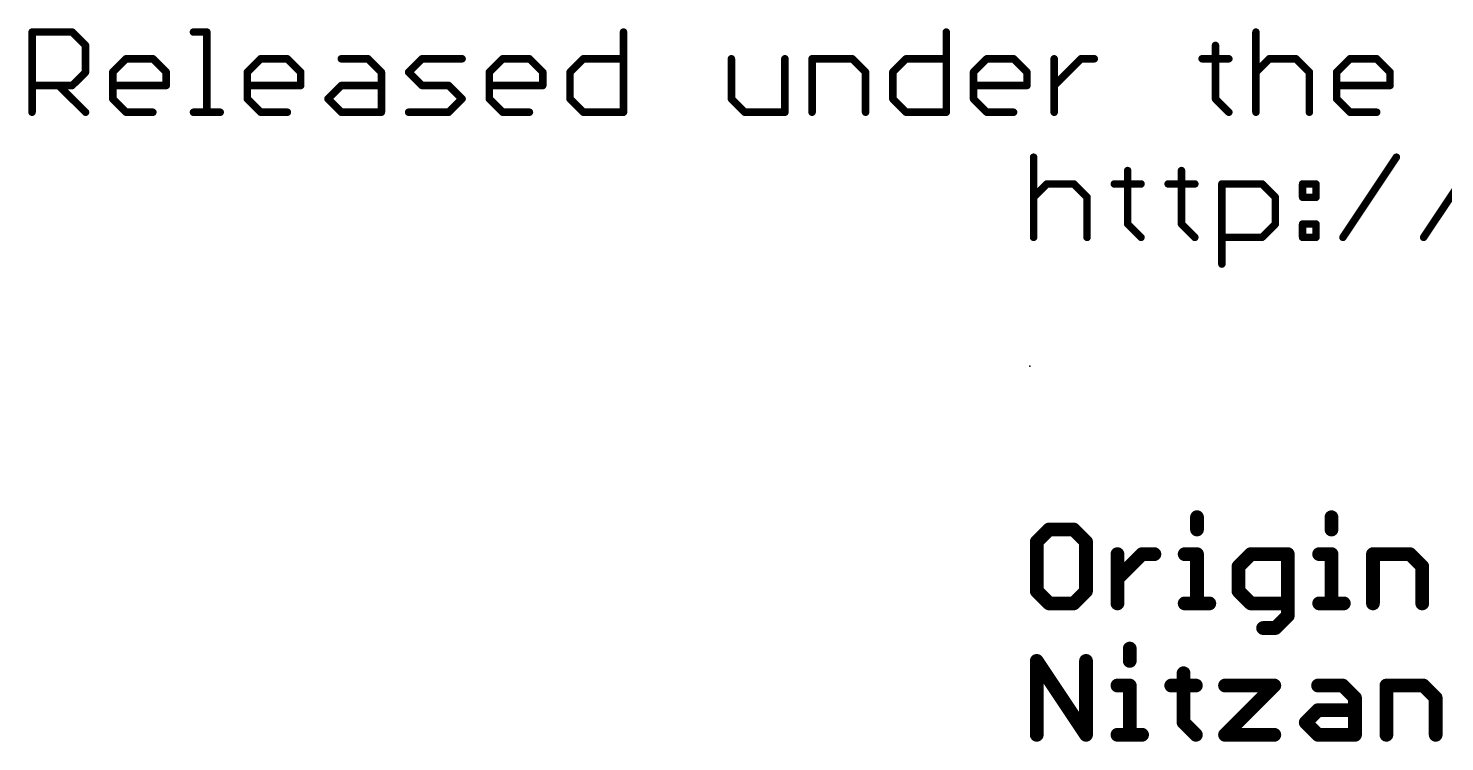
# Model space of a CAD drawing. Extents: x -98 to 45, y 0 to 29.
# Drawn here: x -97.79 to -69.05, y 13.97 to 28.45 of the extents above; entities that cross this region are included whole.
import ezdxf

# ---------------------------------------------------------------- set-up
doc = ezdxf.new("R2010")
doc.units = 0
doc.layers.add('23', color=53, linetype='CONTINUOUS')
doc.layers.add('27', color=253, linetype='CONTINUOUS')

msp = doc.modelspace()

# ---------------------------------------------------------------- linework, layer by layer
at = {"layer": '23'}
msp.add_point((-77.47, 21.59), dxfattribs=at)
at = {"layer": '27'}
for points, const_width in [([(-97.7138, 26.7462), (-97.7138, 28.3732)], 0.1524), ([(-97.7138, 28.3732), (-96.9003, 28.3732)], 0.1524), ([(-96.9003, 28.3732), (-96.6291, 28.102)], 0.1524), ([(-94.4395, 28.3732), (-94.1683, 28.3732)], 0.1524), ([(-94.1683, 28.3732), (-94.1683, 26.7462)], 0.1524), ([(-85.7148, 28.3732), (-85.7148, 26.7462)], 0.1524), ([(-79.1661, 28.3732), (-79.1661, 26.7462)], 0.1524), ([(-72.8836, 28.3732), (-72.8836, 26.7462)], 0.1524), ([(-96.6291, 28.102), (-96.6291, 27.5597)], 0.1524), ([(-73.7039, 28.102), (-73.7039, 27.0174)], 0.1524), ([(-96.0766, 27.5597), (-95.8055, 27.8309)], 0.1524), ([(-95.8055, 27.8309), (-95.2632, 27.8309)], 0.1524), ([(-95.2632, 27.8309), (-94.992, 27.5597)], 0.1524), ([(-93.3481, 27.5597), (-93.0769, 27.8309)], 0.1524), ([(-93.0769, 27.8309), (-92.5346, 27.8309)], 0.1524), ([(-92.5346, 27.8309), (-92.2634, 27.5597)], 0.1524), ([(-91.4397, 27.8309), (-90.8974, 27.8309)], 0.1524), ([(-90.8974, 27.8309), (-90.6262, 27.5597)], 0.1524), ([(-90.0737, 27.5597), (-89.8026, 27.8309)], 0.1524), ([(-89.8026, 27.8309), (-88.9891, 27.8309)], 0.1524), ([(-88.4366, 27.5597), (-88.1654, 27.8309)], 0.1524), ([(-88.1654, 27.8309), (-87.6231, 27.8309)], 0.1524), ([(-87.6231, 27.8309), (-87.3519, 27.5597)], 0.1524), ([(-86.7994, 27.5597), (-86.5283, 27.8309)], 0.1524), ([(-86.5283, 27.8309), (-85.7148, 27.8309)], 0.1524), ([(-83.5251, 27.8309), (-83.5251, 27.0174)], 0.1524), ([(-82.4405, 26.7462), (-82.4405, 27.8309)], 0.1524), ([(-81.888, 26.7462), (-81.888, 27.8309)], 0.1524), ([(-81.888, 27.8309), (-81.0745, 27.8309)], 0.1524), ([(-81.0745, 27.8309), (-80.8033, 27.5597)], 0.1524), ([(-80.2508, 27.5597), (-79.9796, 27.8309)], 0.1524), ([(-79.9796, 27.8309), (-79.1661, 27.8309)], 0.1524), ([(-78.6136, 27.5597), (-78.3425, 27.8309)], 0.1524), ([(-78.3425, 27.8309), (-77.8002, 27.8309)], 0.1524), ([(-77.8002, 27.8309), (-77.529, 27.5597)], 0.1524), ([(-76.9765, 26.7462), (-76.9765, 27.8309)], 0.1524), ([(-76.9765, 27.2885), (-76.4342, 27.8309)], 0.1524), ([(-76.4342, 27.8309), (-76.163, 27.8309)], 0.1524), ([(-73.975, 27.8309), (-73.4327, 27.8309)], 0.1524), ([(-72.8836, 27.5597), (-72.6124, 27.8309)], 0.1524), ([(-72.6124, 27.8309), (-72.0701, 27.8309)], 0.1524), ([(-72.0701, 27.8309), (-71.7989, 27.5597)], 0.1524), ([(-71.2464, 27.5597), (-70.9753, 27.8309)], 0.1524), ([(-70.9753, 27.8309), (-70.4329, 27.8309)], 0.1524), ([(-70.4329, 27.8309), (-70.1618, 27.5597)], 0.1524), ([(-96.6291, 27.5597), (-96.9003, 27.2885)], 0.1524), ([(-96.0766, 27.0174), (-96.0766, 27.5597)], 0.1524), ([(-94.992, 27.5597), (-94.992, 27.2885)], 0.1524), ([(-93.3481, 27.0174), (-93.3481, 27.5597)], 0.1524), ([(-92.2634, 27.5597), (-92.2634, 27.2885)], 0.1524), ([(-90.6262, 27.5597), (-90.6262, 26.7462)], 0.1524), ([(-89.8026, 27.2885), (-90.0737, 27.5597)], 0.1524), ([(-88.4366, 27.0174), (-88.4366, 27.5597)], 0.1524), ([(-87.3519, 27.5597), (-87.3519, 27.2885)], 0.1524), ([(-86.7994, 27.0174), (-86.7994, 27.5597)], 0.1524), ([(-80.8033, 27.5597), (-80.8033, 26.7462)], 0.1524), ([(-80.2508, 27.0174), (-80.2508, 27.5597)], 0.1524), ([(-78.6136, 27.0174), (-78.6136, 27.5597)], 0.1524), ([(-77.529, 27.5597), (-77.529, 27.2885)], 0.1524), ([(-71.7989, 27.5597), (-71.7989, 26.7462)], 0.1524), ([(-71.2464, 27.0174), (-71.2464, 27.5597)], 0.1524), ([(-70.1618, 27.5597), (-70.1618, 27.2885)], 0.1524), ([(-96.9003, 27.2885), (-97.7138, 27.2885)], 0.1524), ([(-97.1715, 27.2885), (-96.6291, 26.7462)], 0.1524), ([(-94.992, 27.2885), (-96.0766, 27.2885)], 0.1524), ([(-92.2634, 27.2885), (-93.3481, 27.2885)], 0.1524), ([(-91.7109, 27.0174), (-91.4397, 27.2885)], 0.1524), ([(-91.4397, 27.2885), (-90.6262, 27.2885)], 0.1524), ([(-89.2602, 27.2885), (-89.8026, 27.2885)], 0.1524), ([(-88.9891, 27.0174), (-89.2602, 27.2885)], 0.1524), ([(-87.3519, 27.2885), (-88.4366, 27.2885)], 0.1524), ([(-77.529, 27.2885), (-78.6136, 27.2885)], 0.1524), ([(-70.1618, 27.2885), (-71.2464, 27.2885)], 0.1524), ([(-95.8055, 26.7462), (-96.0766, 27.0174)], 0.1524), ([(-93.0769, 26.7462), (-93.3481, 27.0174)], 0.1524), ([(-91.4397, 26.7462), (-91.7109, 27.0174)], 0.1524), ([(-89.2602, 26.7462), (-88.9891, 27.0174)], 0.1524), ([(-88.1654, 26.7462), (-88.4366, 27.0174)], 0.1524), ([(-86.5283, 26.7462), (-86.7994, 27.0174)], 0.1524), ([(-83.5251, 27.0174), (-83.254, 26.7462)], 0.1524), ([(-79.9796, 26.7462), (-80.2508, 27.0174)], 0.1524), ([(-78.3425, 26.7462), (-78.6136, 27.0174)], 0.1524), ([(-73.7039, 27.0174), (-73.4327, 26.7462)], 0.1524), ([(-70.9753, 26.7462), (-71.2464, 27.0174)], 0.1524), ([(-95.2632, 26.7462), (-95.8055, 26.7462)], 0.1524), ([(-94.4395, 26.7462), (-93.8972, 26.7462)], 0.1524), ([(-92.5346, 26.7462), (-93.0769, 26.7462)], 0.1524), ([(-90.6262, 26.7462), (-91.4397, 26.7462)], 0.1524), ([(-90.0737, 26.7462), (-89.2602, 26.7462)], 0.1524), ([(-87.6231, 26.7462), (-88.1654, 26.7462)], 0.1524), ([(-85.7148, 26.7462), (-86.5283, 26.7462)], 0.1524), ([(-83.254, 26.7462), (-82.4405, 26.7462)], 0.1524), ([(-79.1661, 26.7462), (-79.9796, 26.7462)], 0.1524), ([(-77.8002, 26.7462), (-78.3425, 26.7462)], 0.1524), ([(-70.4329, 26.7462), (-70.9753, 26.7462)], 0.1524), ([(-77.3938, 25.8332), (-77.3938, 24.2062)], 0.1524), ([(-71.118, 24.2062), (-70.0334, 25.8332)], 0.1524), ([(-69.4809, 24.2062), (-68.3962, 25.8332)], 0.1524), ([(-75.4855, 25.562), (-75.4855, 24.4774)], 0.1524), ([(-74.394, 25.562), (-74.394, 24.4774)], 0.1524), ([(-77.3938, 25.0197), (-77.1226, 25.2909)], 0.1524), ([(-77.1226, 25.2909), (-76.5803, 25.2909)], 0.1524), ([(-76.5803, 25.2909), (-76.3091, 25.0197)], 0.1524), ([(-75.7566, 25.2909), (-75.2143, 25.2909)], 0.1524), ([(-74.6652, 25.2909), (-74.1229, 25.2909)], 0.1524), ([(-73.5738, 23.6639), (-73.5738, 25.2909)], 0.1524), ([(-73.5738, 25.2909), (-72.7603, 25.2909)], 0.1524), ([(-72.7603, 25.2909), (-72.4891, 25.0197)], 0.1524), ([(-71.9366, 25.2909), (-71.6655, 25.2909)], 0.1524), ([(-71.9366, 25.0197), (-71.9366, 25.2909)], 0.1524), ([(-71.6655, 25.2909), (-71.6655, 25.0197)], 0.1524), ([(-76.3091, 25.0197), (-76.3091, 24.2062)], 0.1524), ([(-72.4891, 25.0197), (-72.4891, 24.4774)], 0.1524), ([(-71.6655, 25.0197), (-71.9366, 25.0197)], 0.1524), ([(-75.4855, 24.4774), (-75.2143, 24.2062)], 0.1524), ([(-74.394, 24.4774), (-74.1229, 24.2062)], 0.1524), ([(-72.4891, 24.4774), (-72.7603, 24.2062)], 0.1524), ([(-71.9366, 24.4774), (-71.6655, 24.4774)], 0.1524), ([(-71.9366, 24.2062), (-71.9366, 24.4774)], 0.1524), ([(-71.6655, 24.4774), (-71.6655, 24.2062)], 0.1524), ([(-72.7603, 24.2062), (-73.5738, 24.2062)], 0.1524), ([(-71.6655, 24.2062), (-71.9366, 24.2062)], 0.1524), ([(-77.0803, 18.2766), (-77.3303, 18.0266)], 0.2794), ([(-76.5804, 18.2766), (-77.0803, 18.2766)], 0.2794), ([(-76.3304, 18.0266), (-76.5804, 18.2766)], 0.2794), ([(-74.0789, 18.5266), (-74.0789, 18.2766)], 0.2794), ([(-71.3503, 18.5266), (-71.3503, 18.2766)], 0.2794), ([(-77.3303, 18.0266), (-77.3303, 17.0267)], 0.2794), ([(-76.3304, 17.0267), (-76.3304, 18.0266)], 0.2794), ([(-75.6931, 16.7767), (-75.6931, 17.7766)], 0.2794), ([(-75.6931, 17.2767), (-75.1932, 17.7766)], 0.2794), ([(-75.1932, 17.7766), (-74.9432, 17.7766)], 0.2794), ([(-74.3288, 17.7766), (-74.0789, 17.7766)], 0.2794), ([(-74.0789, 17.7766), (-74.0789, 16.7767)], 0.2794), ([(-72.9874, 17.7766), (-73.2374, 17.5266)], 0.2794), ([(-72.2375, 17.7766), (-72.9874, 17.7766)], 0.2794), ([(-72.2375, 16.5267), (-72.2375, 17.7766)], 0.2794), ([(-71.6003, 17.7766), (-71.3503, 17.7766)], 0.2794), ([(-71.3503, 17.7766), (-71.3503, 16.7767)], 0.2794), ([(-70.5088, 16.7767), (-70.5088, 17.7766)], 0.2794), ([(-70.5088, 17.7766), (-69.7589, 17.7766)], 0.2794), ([(-69.7589, 17.7766), (-69.5089, 17.5266)], 0.2794), ([(-73.2374, 17.5266), (-73.2374, 17.0267)], 0.2794), ([(-69.5089, 17.5266), (-69.5089, 16.7767)], 0.2794), ([(-77.3303, 17.0267), (-77.0803, 16.7767)], 0.2794), ([(-76.5804, 16.7767), (-76.3304, 17.0267)], 0.2794), ([(-73.2374, 17.0267), (-72.9874, 16.7767)], 0.2794), ([(-77.0803, 16.7767), (-76.5804, 16.7767)], 0.2794), ([(-74.3288, 16.7767), (-73.8289, 16.7767)], 0.2794), ([(-72.9874, 16.7767), (-72.2375, 16.7767)], 0.2794), ([(-71.6003, 16.7767), (-71.1003, 16.7767)], 0.2794), ([(-72.7375, 16.2767), (-72.4875, 16.2767)], 0.2794), ([(-72.4875, 16.2767), (-72.2375, 16.5267)], 0.2794), ([(-75.4432, 15.8596), (-75.4432, 15.6096)], 0.2794), ([(-77.3303, 14.1097), (-77.3303, 15.6096)], 0.2794), ([(-77.3303, 15.6096), (-76.3304, 14.1097)], 0.2794), ([(-76.3304, 14.1097), (-76.3304, 15.6096)], 0.2794), ([(-75.6931, 15.1096), (-75.4432, 15.1096)], 0.2794), ([(-75.4432, 15.1096), (-75.4432, 14.1097)], 0.2794), ([(-74.6017, 15.1096), (-74.1017, 15.1096)], 0.2794), ([(-74.3517, 15.3596), (-74.3517, 14.3597)], 0.2794), ([(-73.5103, 15.1096), (-72.5104, 15.1096)], 0.2794), ([(-72.5104, 15.1096), (-73.5103, 14.1097)], 0.2794), ([(-71.6231, 15.1096), (-71.1232, 15.1096)], 0.2794), ([(-71.1232, 15.1096), (-70.8732, 14.8596)], 0.2794), ([(-70.236, 14.1097), (-70.236, 15.1096)], 0.2794), ([(-70.236, 15.1096), (-69.486, 15.1096)], 0.2794), ([(-69.486, 15.1096), (-69.236, 14.8596)], 0.2794), ([(-70.8732, 14.8596), (-70.8732, 14.1097)], 0.2794), ([(-69.236, 14.8596), (-69.236, 14.1097)], 0.2794), ([(-71.8731, 14.3597), (-71.6231, 14.6097)], 0.2794), ([(-71.6231, 14.6097), (-70.8732, 14.6097)], 0.2794), ([(-74.3517, 14.3597), (-74.1017, 14.1097)], 0.2794), ([(-71.6231, 14.1097), (-71.8731, 14.3597)], 0.2794), ([(-75.6931, 14.1097), (-75.1932, 14.1097)], 0.2794), ([(-73.5103, 14.1097), (-72.5104, 14.1097)], 0.2794), ([(-70.8732, 14.1097), (-71.6231, 14.1097)], 0.2794)]:
    msp.add_lwpolyline(points, dxfattribs=dict(at, const_width=const_width))
for points, const_width in [([(-97.6757, 28.3732, 1), (-97.7519, 28.3732)], 0.0762), ([(-97.7138, 28.4113, 1), (-97.7138, 28.3351)], 0.0762), ([(-96.8734, 28.4001, 1), (-96.9272, 28.3462)], 0.0762), ([(-96.9003, 28.3351, 1), (-96.9003, 28.4113)], 0.0762), ([(-94.4395, 28.4113, 1), (-94.4395, 28.3351)], 0.0762), ([(-94.1302, 28.3732, 1), (-94.2064, 28.3732)], 0.0762), ([(-94.1683, 28.3351, 1), (-94.1683, 28.4113)], 0.0762), ([(-85.6767, 28.3732, 1), (-85.7529, 28.3732)], 0.0762), ([(-79.128, 28.3732, 1), (-79.2042, 28.3732)], 0.0762), ([(-72.8455, 28.3732, 1), (-72.9217, 28.3732)], 0.0762), ([(-96.591, 28.102, 1), (-96.6672, 28.102)], 0.0762), ([(-96.6561, 28.0751, 1), (-96.6022, 28.129)], 0.0762), ([(-73.6658, 28.102, 1), (-73.742, 28.102)], 0.0762), ([(-95.8055, 27.869, 1), (-95.8055, 27.7928)], 0.0762), ([(-95.7785, 27.8039, 1), (-95.8324, 27.8578)], 0.0762), ([(-95.2362, 27.8578, 1), (-95.2901, 27.8039)], 0.0762), ([(-95.2632, 27.7928, 1), (-95.2632, 27.869)], 0.0762), ([(-93.0769, 27.869, 1), (-93.0769, 27.7928)], 0.0762), ([(-93.0499, 27.8039, 1), (-93.1038, 27.8578)], 0.0762), ([(-92.5076, 27.8578, 1), (-92.5615, 27.8039)], 0.0762), ([(-92.5346, 27.7928, 1), (-92.5346, 27.869)], 0.0762), ([(-91.4397, 27.869, 1), (-91.4397, 27.7928)], 0.0762), ([(-90.8705, 27.8578, 1), (-90.9243, 27.8039)], 0.0762), ([(-90.8974, 27.7928, 1), (-90.8974, 27.869)], 0.0762), ([(-89.8026, 27.869, 1), (-89.8026, 27.7928)], 0.0762), ([(-89.7756, 27.8039, 1), (-89.8295, 27.8578)], 0.0762), ([(-88.9891, 27.7928, 1), (-88.9891, 27.869)], 0.0762), ([(-88.1654, 27.869, 1), (-88.1654, 27.7928)], 0.0762), ([(-88.1385, 27.8039, 1), (-88.1924, 27.8578)], 0.0762), ([(-87.5961, 27.8578, 1), (-87.65, 27.8039)], 0.0762), ([(-87.6231, 27.7928, 1), (-87.6231, 27.869)], 0.0762), ([(-86.5283, 27.869, 1), (-86.5283, 27.7928)], 0.0762), ([(-86.5013, 27.8039, 1), (-86.5552, 27.8578)], 0.0762), ([(-85.7148, 27.7928, 1), (-85.7148, 27.869)], 0.0762), ([(-83.487, 27.8309, 1), (-83.5632, 27.8309)], 0.0762), ([(-82.4024, 27.8309, 1), (-82.4786, 27.8309)], 0.0762), ([(-81.8499, 27.8309, 1), (-81.9261, 27.8309)], 0.0762), ([(-81.888, 27.869, 1), (-81.888, 27.7928)], 0.0762), ([(-81.0475, 27.8578, 1), (-81.1014, 27.8039)], 0.0762), ([(-81.0745, 27.7928, 1), (-81.0745, 27.869)], 0.0762), ([(-79.9796, 27.869, 1), (-79.9796, 27.7928)], 0.0762), ([(-79.9527, 27.8039, 1), (-80.0066, 27.8578)], 0.0762), ([(-79.1661, 27.7928, 1), (-79.1661, 27.869)], 0.0762), ([(-78.3425, 27.869, 1), (-78.3425, 27.7928)], 0.0762), ([(-78.3155, 27.8039, 1), (-78.3694, 27.8578)], 0.0762), ([(-77.7732, 27.8578, 1), (-77.8271, 27.8039)], 0.0762), ([(-77.8002, 27.7928, 1), (-77.8002, 27.869)], 0.0762), ([(-76.9384, 27.8309, 1), (-77.0146, 27.8309)], 0.0762), ([(-76.4342, 27.869, 1), (-76.4342, 27.7928)], 0.0762), ([(-76.4072, 27.8039, 1), (-76.4611, 27.8578)], 0.0762), ([(-76.163, 27.7928, 1), (-76.163, 27.869)], 0.0762), ([(-73.975, 27.869, 1), (-73.975, 27.7928)], 0.0762), ([(-73.4327, 27.7928, 1), (-73.4327, 27.869)], 0.0762), ([(-72.6124, 27.869, 1), (-72.6124, 27.7928)], 0.0762), ([(-72.5855, 27.8039, 1), (-72.6394, 27.8578)], 0.0762), ([(-72.0432, 27.8578, 1), (-72.097, 27.8039)], 0.0762), ([(-72.0701, 27.7928, 1), (-72.0701, 27.869)], 0.0762), ([(-70.9753, 27.869, 1), (-70.9753, 27.7928)], 0.0762), ([(-70.9483, 27.8039, 1), (-71.0022, 27.8578)], 0.0762), ([(-70.406, 27.8578, 1), (-70.4599, 27.8039)], 0.0762), ([(-70.4329, 27.7928, 1), (-70.4329, 27.869)], 0.0762), ([(-96.6672, 27.5597, 1), (-96.591, 27.5597)], 0.0762), ([(-96.6022, 27.5328, 1), (-96.6561, 27.5866)], 0.0762), ([(-96.0385, 27.5597, 1), (-96.1147, 27.5597)], 0.0762), ([(-96.1036, 27.5866, 1), (-96.0497, 27.5328)], 0.0762), ([(-94.9539, 27.5597, 1), (-95.0301, 27.5597)], 0.0762), ([(-95.0189, 27.5328, 1), (-94.965, 27.5866)], 0.0762), ([(-93.31, 27.5597, 1), (-93.3862, 27.5597)], 0.0762), ([(-93.375, 27.5866, 1), (-93.3211, 27.5328)], 0.0762), ([(-92.2253, 27.5597, 1), (-92.3015, 27.5597)], 0.0762), ([(-92.2903, 27.5328, 1), (-92.2364, 27.5866)], 0.0762), ([(-90.5881, 27.5597, 1), (-90.6643, 27.5597)], 0.0762), ([(-90.6532, 27.5328, 1), (-90.5993, 27.5866)], 0.0762), ([(-90.0468, 27.5866, 1), (-90.1007, 27.5328)], 0.0762), ([(-90.1007, 27.5866, 1), (-90.0468, 27.5328)], 0.0762), ([(-88.3985, 27.5597, 1), (-88.4747, 27.5597)], 0.0762), ([(-88.4635, 27.5866, 1), (-88.4096, 27.5328)], 0.0762), ([(-87.3138, 27.5597, 1), (-87.39, 27.5597)], 0.0762), ([(-87.3789, 27.5328, 1), (-87.325, 27.5866)], 0.0762), ([(-86.7613, 27.5597, 1), (-86.8375, 27.5597)], 0.0762), ([(-86.8264, 27.5866, 1), (-86.7725, 27.5328)], 0.0762), ([(-80.7652, 27.5597, 1), (-80.8414, 27.5597)], 0.0762), ([(-80.8302, 27.5328, 1), (-80.7764, 27.5866)], 0.0762), ([(-80.2127, 27.5597, 1), (-80.2889, 27.5597)], 0.0762), ([(-80.2777, 27.5866, 1), (-80.2239, 27.5328)], 0.0762), ([(-78.5755, 27.5597, 1), (-78.6517, 27.5597)], 0.0762), ([(-78.6406, 27.5866, 1), (-78.5867, 27.5328)], 0.0762), ([(-77.4909, 27.5597, 1), (-77.5671, 27.5597)], 0.0762), ([(-77.5559, 27.5328, 1), (-77.502, 27.5866)], 0.0762), ([(-72.9105, 27.5866, 1), (-72.8567, 27.5328)], 0.0762), ([(-71.7608, 27.5597, 1), (-71.837, 27.5597)], 0.0762), ([(-71.8259, 27.5328, 1), (-71.772, 27.5866)], 0.0762), ([(-71.2083, 27.5597, 1), (-71.2845, 27.5597)], 0.0762), ([(-71.2734, 27.5866, 1), (-71.2195, 27.5328)], 0.0762), ([(-70.1237, 27.5597, 1), (-70.1999, 27.5597)], 0.0762), ([(-70.1887, 27.5328, 1), (-70.1348, 27.5866)], 0.0762), ([(-97.7138, 27.3266, 1), (-97.7138, 27.2504)], 0.0762), ([(-97.1445, 27.3155, 1), (-97.1984, 27.2616)], 0.0762), ([(-96.9272, 27.3155, 1), (-96.8734, 27.2616)], 0.0762), ([(-96.9003, 27.2504, 1), (-96.9003, 27.3266)], 0.0762), ([(-96.0766, 27.3266, 1), (-96.0766, 27.2504)], 0.0762), ([(-95.0301, 27.2885, 1), (-94.9539, 27.2885)], 0.0762), ([(-94.992, 27.2504, 1), (-94.992, 27.3266)], 0.0762), ([(-93.3481, 27.3266, 1), (-93.3481, 27.2504)], 0.0762), ([(-92.3015, 27.2885, 1), (-92.2253, 27.2885)], 0.0762), ([(-92.2634, 27.2504, 1), (-92.2634, 27.3266)], 0.0762), ([(-91.4397, 27.3266, 1), (-91.4397, 27.2504)], 0.0762), ([(-91.4128, 27.2616, 1), (-91.4667, 27.3155)], 0.0762), ([(-90.6262, 27.2504, 1), (-90.6262, 27.3266)], 0.0762), ([(-89.8026, 27.3266, 1), (-89.8026, 27.2504)], 0.0762), ([(-89.8295, 27.2616, 1), (-89.7756, 27.3155)], 0.0762), ([(-89.2333, 27.3155, 1), (-89.2872, 27.2616)], 0.0762), ([(-89.2602, 27.2504, 1), (-89.2602, 27.3266)], 0.0762), ([(-88.4366, 27.3266, 1), (-88.4366, 27.2504)], 0.0762), ([(-87.39, 27.2885, 1), (-87.3138, 27.2885)], 0.0762), ([(-87.3519, 27.2504, 1), (-87.3519, 27.3266)], 0.0762), ([(-78.6136, 27.3266, 1), (-78.6136, 27.2504)], 0.0762), ([(-77.5671, 27.2885, 1), (-77.4909, 27.2885)], 0.0762), ([(-77.529, 27.2504, 1), (-77.529, 27.3266)], 0.0762), ([(-77.0034, 27.3155, 1), (-76.9495, 27.2616)], 0.0762), ([(-71.2464, 27.3266, 1), (-71.2464, 27.2504)], 0.0762), ([(-70.1999, 27.2885, 1), (-70.1237, 27.2885)], 0.0762), ([(-70.1618, 27.2504, 1), (-70.1618, 27.3266)], 0.0762), ([(-96.0497, 27.0443, 1), (-96.1036, 26.9904)], 0.0762), ([(-96.1147, 27.0174, 1), (-96.0385, 27.0174)], 0.0762), ([(-93.3211, 27.0443, 1), (-93.375, 26.9904)], 0.0762), ([(-93.3862, 27.0174, 1), (-93.31, 27.0174)], 0.0762), ([(-91.684, 27.0443, 1), (-91.7378, 26.9904)], 0.0762), ([(-91.7378, 27.0443, 1), (-91.684, 26.9904)], 0.0762), ([(-88.9621, 26.9904, 1), (-89.016, 27.0443)], 0.0762), ([(-89.016, 26.9904, 1), (-88.9621, 27.0443)], 0.0762), ([(-88.4096, 27.0443, 1), (-88.4635, 26.9904)], 0.0762), ([(-88.4747, 27.0174, 1), (-88.3985, 27.0174)], 0.0762), ([(-86.7725, 27.0443, 1), (-86.8264, 26.9904)], 0.0762), ([(-86.8375, 27.0174, 1), (-86.7613, 27.0174)], 0.0762), ([(-83.4982, 27.0443, 1), (-83.5521, 26.9904)], 0.0762), ([(-83.5632, 27.0174, 1), (-83.487, 27.0174)], 0.0762), ([(-80.2239, 27.0443, 1), (-80.2777, 26.9904)], 0.0762), ([(-80.2889, 27.0174, 1), (-80.2127, 27.0174)], 0.0762), ([(-78.5867, 27.0443, 1), (-78.6406, 26.9904)], 0.0762), ([(-78.6517, 27.0174, 1), (-78.5755, 27.0174)], 0.0762), ([(-73.6769, 27.0443, 1), (-73.7308, 26.9904)], 0.0762), ([(-73.742, 27.0174, 1), (-73.6658, 27.0174)], 0.0762), ([(-71.2195, 27.0443, 1), (-71.2734, 26.9904)], 0.0762), ([(-71.2845, 27.0174, 1), (-71.2083, 27.0174)], 0.0762), ([(-97.7519, 26.7462, 1), (-97.6757, 26.7462)], 0.0762), ([(-96.6561, 26.7193, 1), (-96.6022, 26.7731)], 0.0762), ([(-95.8055, 26.7843, 1), (-95.8055, 26.7081)], 0.0762), ([(-95.8324, 26.7193, 1), (-95.7785, 26.7731)], 0.0762), ([(-95.2632, 26.7081, 1), (-95.2632, 26.7843)], 0.0762), ([(-94.4395, 26.7843, 1), (-94.4395, 26.7081)], 0.0762), ([(-94.2064, 26.7462, 1), (-94.1302, 26.7462)], 0.0762), ([(-93.8972, 26.7081, 1), (-93.8972, 26.7843)], 0.0762), ([(-93.0769, 26.7843, 1), (-93.0769, 26.7081)], 0.0762), ([(-93.1038, 26.7193, 1), (-93.0499, 26.7731)], 0.0762), ([(-92.5346, 26.7081, 1), (-92.5346, 26.7843)], 0.0762), ([(-91.4397, 26.7843, 1), (-91.4397, 26.7081)], 0.0762), ([(-91.4667, 26.7193, 1), (-91.4128, 26.7731)], 0.0762), ([(-90.6643, 26.7462, 1), (-90.5881, 26.7462)], 0.0762), ([(-90.6262, 26.7081, 1), (-90.6262, 26.7843)], 0.0762), ([(-90.0737, 26.7843, 1), (-90.0737, 26.7081)], 0.0762), ([(-89.2872, 26.7731, 1), (-89.2333, 26.7193)], 0.0762), ([(-89.2602, 26.7081, 1), (-89.2602, 26.7843)], 0.0762), ([(-88.1654, 26.7843, 1), (-88.1654, 26.7081)], 0.0762), ([(-88.1924, 26.7193, 1), (-88.1385, 26.7731)], 0.0762), ([(-87.6231, 26.7081, 1), (-87.6231, 26.7843)], 0.0762), ([(-86.5283, 26.7843, 1), (-86.5283, 26.7081)], 0.0762), ([(-86.5552, 26.7193, 1), (-86.5013, 26.7731)], 0.0762), ([(-85.7529, 26.7462, 1), (-85.6767, 26.7462)], 0.0762), ([(-85.7148, 26.7081, 1), (-85.7148, 26.7843)], 0.0762), ([(-83.254, 26.7843, 1), (-83.254, 26.7081)], 0.0762), ([(-83.2809, 26.7193, 1), (-83.227, 26.7731)], 0.0762), ([(-82.4786, 26.7462, 1), (-82.4024, 26.7462)], 0.0762), ([(-82.4405, 26.7081, 1), (-82.4405, 26.7843)], 0.0762), ([(-81.9261, 26.7462, 1), (-81.8499, 26.7462)], 0.0762), ([(-80.8414, 26.7462, 1), (-80.7652, 26.7462)], 0.0762), ([(-79.9796, 26.7843, 1), (-79.9796, 26.7081)], 0.0762), ([(-80.0066, 26.7193, 1), (-79.9527, 26.7731)], 0.0762), ([(-79.2042, 26.7462, 1), (-79.128, 26.7462)], 0.0762), ([(-79.1661, 26.7081, 1), (-79.1661, 26.7843)], 0.0762), ([(-78.3425, 26.7843, 1), (-78.3425, 26.7081)], 0.0762), ([(-78.3694, 26.7193, 1), (-78.3155, 26.7731)], 0.0762), ([(-77.8002, 26.7081, 1), (-77.8002, 26.7843)], 0.0762), ([(-77.0146, 26.7462, 1), (-76.9384, 26.7462)], 0.0762), ([(-73.4596, 26.7193, 1), (-73.4058, 26.7731)], 0.0762), ([(-72.9217, 26.7462, 1), (-72.8455, 26.7462)], 0.0762), ([(-71.837, 26.7462, 1), (-71.7608, 26.7462)], 0.0762), ([(-70.9753, 26.7843, 1), (-70.9753, 26.7081)], 0.0762), ([(-71.0022, 26.7193, 1), (-70.9483, 26.7731)], 0.0762), ([(-70.4329, 26.7081, 1), (-70.4329, 26.7843)], 0.0762), ([(-77.3557, 25.8332, 1), (-77.4319, 25.8332)], 0.0762), ([(-70.0017, 25.8121, 1), (-70.0651, 25.8543)], 0.0762), ([(-75.4474, 25.562, 1), (-75.5236, 25.562)], 0.0762), ([(-74.3559, 25.562, 1), (-74.4321, 25.562)], 0.0762), ([(-77.1226, 25.329, 1), (-77.1226, 25.2528)], 0.0762), ([(-77.0957, 25.2639, 1), (-77.1496, 25.3178)], 0.0762), ([(-76.5534, 25.3178, 1), (-76.6072, 25.2639)], 0.0762), ([(-76.5803, 25.2528, 1), (-76.5803, 25.329)], 0.0762), ([(-75.7566, 25.329, 1), (-75.7566, 25.2528)], 0.0762), ([(-75.2143, 25.2528, 1), (-75.2143, 25.329)], 0.0762), ([(-74.6652, 25.329, 1), (-74.6652, 25.2528)], 0.0762), ([(-74.1229, 25.2528, 1), (-74.1229, 25.329)], 0.0762), ([(-73.5357, 25.2909, 1), (-73.6119, 25.2909)], 0.0762), ([(-73.5738, 25.329, 1), (-73.5738, 25.2528)], 0.0762), ([(-72.7333, 25.3178, 1), (-72.7872, 25.2639)], 0.0762), ([(-72.7603, 25.2528, 1), (-72.7603, 25.329)], 0.0762), ([(-71.9366, 25.329, 1), (-71.9366, 25.2528)], 0.0762), ([(-71.8985, 25.2909, 1), (-71.9747, 25.2909)], 0.0762), ([(-71.6274, 25.2909, 1), (-71.7036, 25.2909)], 0.0762), ([(-71.6655, 25.2528, 1), (-71.6655, 25.329)], 0.0762), ([(-77.4207, 25.0466, 1), (-77.3669, 24.9928)], 0.0762), ([(-76.271, 25.0197, 1), (-76.3472, 25.0197)], 0.0762), ([(-76.3361, 24.9928, 1), (-76.2822, 25.0466)], 0.0762), ([(-72.451, 25.0197, 1), (-72.5272, 25.0197)], 0.0762), ([(-72.5161, 24.9928, 1), (-72.4622, 25.0466)], 0.0762), ([(-71.9366, 25.0578, 1), (-71.9366, 24.9816)], 0.0762), ([(-71.9747, 25.0197, 1), (-71.8985, 25.0197)], 0.0762), ([(-71.7036, 25.0197, 1), (-71.6274, 25.0197)], 0.0762), ([(-71.6655, 24.9816, 1), (-71.6655, 25.0578)], 0.0762), ([(-75.4585, 24.5043, 1), (-75.5124, 24.4504)], 0.0762), ([(-75.5236, 24.4774, 1), (-75.4474, 24.4774)], 0.0762), ([(-74.3671, 24.5043, 1), (-74.421, 24.4504)], 0.0762), ([(-74.4321, 24.4774, 1), (-74.3559, 24.4774)], 0.0762), ([(-72.5272, 24.4774, 1), (-72.451, 24.4774)], 0.0762), ([(-72.4622, 24.4504, 1), (-72.516, 24.5043)], 0.0762), ([(-71.9366, 24.5155, 1), (-71.9366, 24.4393)], 0.0762), ([(-71.8985, 24.4774, 1), (-71.9747, 24.4774)], 0.0762), ([(-71.6274, 24.4774, 1), (-71.7036, 24.4774)], 0.0762), ([(-71.6655, 24.4393, 1), (-71.6655, 24.5155)], 0.0762), ([(-77.4319, 24.2062, 1), (-77.3557, 24.2062)], 0.0762), ([(-76.3472, 24.2062, 1), (-76.271, 24.2062)], 0.0762), ([(-75.2413, 24.1793, 1), (-75.1874, 24.2331)], 0.0762), ([(-74.1498, 24.1793, 1), (-74.0959, 24.2331)], 0.0762), ([(-73.5738, 24.2443, 1), (-73.5738, 24.1681)], 0.0762), ([(-72.7872, 24.2331, 1), (-72.7333, 24.1793)], 0.0762), ([(-72.7603, 24.1681, 1), (-72.7603, 24.2443)], 0.0762), ([(-71.9366, 24.2443, 1), (-71.9366, 24.1681)], 0.0762), ([(-71.9747, 24.2062, 1), (-71.8985, 24.2062)], 0.0762), ([(-71.7036, 24.2062, 1), (-71.6274, 24.2062)], 0.0762), ([(-71.6655, 24.1681, 1), (-71.6655, 24.2443)], 0.0762), ([(-71.1497, 24.2273, 1), (-71.0863, 24.1851)], 0.0762), ([(-69.5126, 24.2273, 1), (-69.4492, 24.1851)], 0.0762), ([(-73.6119, 23.6639, 1), (-73.5357, 23.6639)], 0.0762), ([(-77.0803, 18.3464, 1), (-77.0803, 18.2067)], 0.1397), ([(-77.0309, 18.2272, 1), (-77.1297, 18.326)], 0.1397), ([(-76.531, 18.326, 1), (-76.6298, 18.2272)], 0.1397), ([(-76.5804, 18.2067, 1), (-76.5804, 18.3464)], 0.1397), ([(-74.009, 18.5266, 1), (-74.1487, 18.5266)], 0.1397), ([(-71.2804, 18.5266, 1), (-71.4201, 18.5266)], 0.1397), ([(-77.2605, 18.0266, 1), (-77.4002, 18.0266)], 0.1397), ([(-77.3797, 18.076, 1), (-77.2809, 17.9772)], 0.1397), ([(-76.2605, 18.0266, 1), (-76.4002, 18.0266)], 0.1397), ([(-76.3798, 17.9772, 1), (-76.281, 18.076)], 0.1397), ([(-74.1487, 18.2766, 1), (-74.009, 18.2766)], 0.1397), ([(-71.4201, 18.2766, 1), (-71.2804, 18.2766)], 0.1397), ([(-75.6233, 17.7766, 1), (-75.763, 17.7766)], 0.1397), ([(-75.1932, 17.8465, 1), (-75.1932, 17.7068)], 0.1397), ([(-75.1438, 17.7272, 1), (-75.2426, 17.826)], 0.1397), ([(-74.9432, 17.7068, 1), (-74.9432, 17.8465)], 0.1397), ([(-74.3288, 17.8465, 1), (-74.3288, 17.7068)], 0.1397), ([(-74.009, 17.7766, 1), (-74.1487, 17.7766)], 0.1397), ([(-74.0789, 17.7068, 1), (-74.0789, 17.8465)], 0.1397), ([(-72.9874, 17.8465, 1), (-72.9874, 17.7068)], 0.1397), ([(-72.938, 17.7272, 1), (-73.0368, 17.826)], 0.1397), ([(-72.1676, 17.7766, 1), (-72.3073, 17.7766)], 0.1397), ([(-72.2375, 17.7068, 1), (-72.2375, 17.8465)], 0.1397), ([(-71.6003, 17.8465, 1), (-71.6003, 17.7068)], 0.1397), ([(-71.2804, 17.7766, 1), (-71.4201, 17.7766)], 0.1397), ([(-71.3503, 17.7068, 1), (-71.3503, 17.8465)], 0.1397), ([(-70.439, 17.7766, 1), (-70.5787, 17.7766)], 0.1397), ([(-70.5088, 17.8465, 1), (-70.5088, 17.7068)], 0.1397), ([(-69.7095, 17.826, 1), (-69.8083, 17.7272)], 0.1397), ([(-69.7589, 17.7068, 1), (-69.7589, 17.8465)], 0.1397), ([(-73.1676, 17.5266, 1), (-73.3073, 17.5266)], 0.1397), ([(-73.2868, 17.576, 1), (-73.188, 17.4772)], 0.1397), ([(-69.439, 17.5266, 1), (-69.5787, 17.5266)], 0.1397), ([(-69.5583, 17.4772, 1), (-69.4595, 17.576)], 0.1397), ([(-75.7425, 17.3261, 1), (-75.6438, 17.2273)], 0.1397), ([(-77.4002, 17.0267, 1), (-77.2605, 17.0267)], 0.1397), ([(-77.2809, 17.0761, 1), (-77.3797, 16.9773)], 0.1397), ([(-76.4002, 17.0267, 1), (-76.2605, 17.0267)], 0.1397), ([(-76.281, 16.9773, 1), (-76.3798, 17.0761)], 0.1397), ([(-73.3073, 17.0267, 1), (-73.1676, 17.0267)], 0.1397), ([(-73.188, 17.0761, 1), (-73.2868, 16.9773)], 0.1397), ([(-77.0803, 16.8466, 1), (-77.0803, 16.7069)], 0.1397), ([(-77.1297, 16.7273, 1), (-77.0309, 16.8261)], 0.1397), ([(-76.6298, 16.8261, 1), (-76.531, 16.7273)], 0.1397), ([(-76.5804, 16.7069, 1), (-76.5804, 16.8466)], 0.1397), ([(-75.763, 16.7767, 1), (-75.6233, 16.7767)], 0.1397), ([(-74.3288, 16.8466, 1), (-74.3288, 16.7069)], 0.1397), ([(-74.1487, 16.7767, 1), (-74.009, 16.7767)], 0.1397), ([(-73.8289, 16.7069, 1), (-73.8289, 16.8466)], 0.1397), ([(-72.9874, 16.8466, 1), (-72.9874, 16.7069)], 0.1397), ([(-73.0368, 16.7273, 1), (-72.938, 16.8261)], 0.1397), ([(-72.2375, 16.7069, 1), (-72.2375, 16.8466)], 0.1397), ([(-71.6003, 16.8466, 1), (-71.6003, 16.7069)], 0.1397), ([(-71.4201, 16.7767, 1), (-71.2804, 16.7767)], 0.1397), ([(-71.1003, 16.7069, 1), (-71.1003, 16.8466)], 0.1397), ([(-70.5787, 16.7767, 1), (-70.439, 16.7767)], 0.1397), ([(-69.5787, 16.7767, 1), (-69.439, 16.7767)], 0.1397), ([(-72.7375, 16.3466, 1), (-72.7375, 16.2069)], 0.1397), ([(-72.5369, 16.3261, 1), (-72.4381, 16.2273)], 0.1397), ([(-72.4875, 16.2069, 1), (-72.4875, 16.3466)], 0.1397), ([(-72.3073, 16.5267, 1), (-72.1676, 16.5267)], 0.1397), ([(-72.1881, 16.4773, 1), (-72.2869, 16.5761)], 0.1397), ([(-75.3733, 15.8596, 1), (-75.513, 15.8596)], 0.1397), ([(-77.2605, 15.6096, 1), (-77.4002, 15.6096)], 0.1397), ([(-77.2722, 15.6483, 1), (-77.3884, 15.5708)], 0.1397), ([(-76.2605, 15.6096, 1), (-76.4002, 15.6096)], 0.1397), ([(-75.513, 15.6096, 1), (-75.3733, 15.6096)], 0.1397), ([(-75.6931, 15.1795, 1), (-75.6931, 15.0398)], 0.1397), ([(-75.3733, 15.1096, 1), (-75.513, 15.1096)], 0.1397), ([(-75.4432, 15.0398, 1), (-75.4432, 15.1795)], 0.1397), ([(-74.6017, 15.1795, 1), (-74.6017, 15.0398)], 0.1397), ([(-74.2819, 15.3596, 1), (-74.4216, 15.3596)], 0.1397), ([(-74.1017, 15.0398, 1), (-74.1017, 15.1795)], 0.1397), ([(-73.5103, 15.1795, 1), (-73.5103, 15.0398)], 0.1397), ([(-72.461, 15.0602, 1), (-72.5597, 15.159)], 0.1397), ([(-72.5104, 15.0398, 1), (-72.5104, 15.1795)], 0.1397), ([(-71.6231, 15.1795, 1), (-71.6231, 15.0398)], 0.1397), ([(-71.0738, 15.159, 1), (-71.1726, 15.0602)], 0.1397), ([(-71.1232, 15.0398, 1), (-71.1232, 15.1795)], 0.1397), ([(-70.236, 15.1795, 1), (-70.236, 15.0398)], 0.1397), ([(-70.1661, 15.1096, 1), (-70.3058, 15.1096)], 0.1397), ([(-69.4366, 15.159, 1), (-69.5354, 15.0602)], 0.1397), ([(-69.486, 15.0398, 1), (-69.486, 15.1795)], 0.1397), ([(-70.8033, 14.8596, 1), (-70.943, 14.8596)], 0.1397), ([(-70.9226, 14.8102, 1), (-70.8238, 14.909)], 0.1397), ([(-69.1662, 14.8596, 1), (-69.3059, 14.8596)], 0.1397), ([(-69.2854, 14.8102, 1), (-69.1866, 14.909)], 0.1397), ([(-71.6231, 14.6795, 1), (-71.6231, 14.5398)], 0.1397), ([(-71.5737, 14.5603, 1), (-71.6725, 14.6591)], 0.1397), ([(-70.8732, 14.5398, 1), (-70.8732, 14.6795)], 0.1397), ([(-74.4216, 14.3597, 1), (-74.2819, 14.3597)], 0.1397), ([(-74.3023, 14.4091, 1), (-74.4011, 14.3103)], 0.1397), ([(-71.8237, 14.4091, 1), (-71.9225, 14.3103)], 0.1397), ([(-71.9225, 14.4091, 1), (-71.8237, 14.3103)], 0.1397), ([(-77.4002, 14.1097, 1), (-77.2605, 14.1097)], 0.1397), ([(-76.4002, 14.1097, 1), (-76.2605, 14.1097)], 0.1397), ([(-76.3885, 14.071, 1), (-76.2723, 14.1484)], 0.1397), ([(-75.6931, 14.1796, 1), (-75.6931, 14.0398)], 0.1397), ([(-75.513, 14.1097, 1), (-75.3733, 14.1097)], 0.1397), ([(-75.1932, 14.0398, 1), (-75.1932, 14.1796)], 0.1397), ([(-74.1511, 14.0603, 1), (-74.0524, 14.1591)], 0.1397), ([(-73.5103, 14.1796, 1), (-73.5103, 14.0398)], 0.1397), ([(-73.5597, 14.1591, 1), (-73.4609, 14.0603)], 0.1397), ([(-72.5104, 14.0398, 1), (-72.5104, 14.1796)], 0.1397), ([(-71.6231, 14.1796, 1), (-71.6231, 14.0398)], 0.1397), ([(-71.6725, 14.0603, 1), (-71.5737, 14.1591)], 0.1397), ([(-70.943, 14.1097, 1), (-70.8033, 14.1097)], 0.1397), ([(-70.8732, 14.0398, 1), (-70.8732, 14.1796)], 0.1397), ([(-70.3058, 14.1097, 1), (-70.1661, 14.1097)], 0.1397), ([(-69.3059, 14.1097, 1), (-69.1662, 14.1097)], 0.1397)]:
    msp.add_lwpolyline(points, format="xyb", dxfattribs=dict(at, const_width=const_width))

doc.saveas('drawing.dxf')
